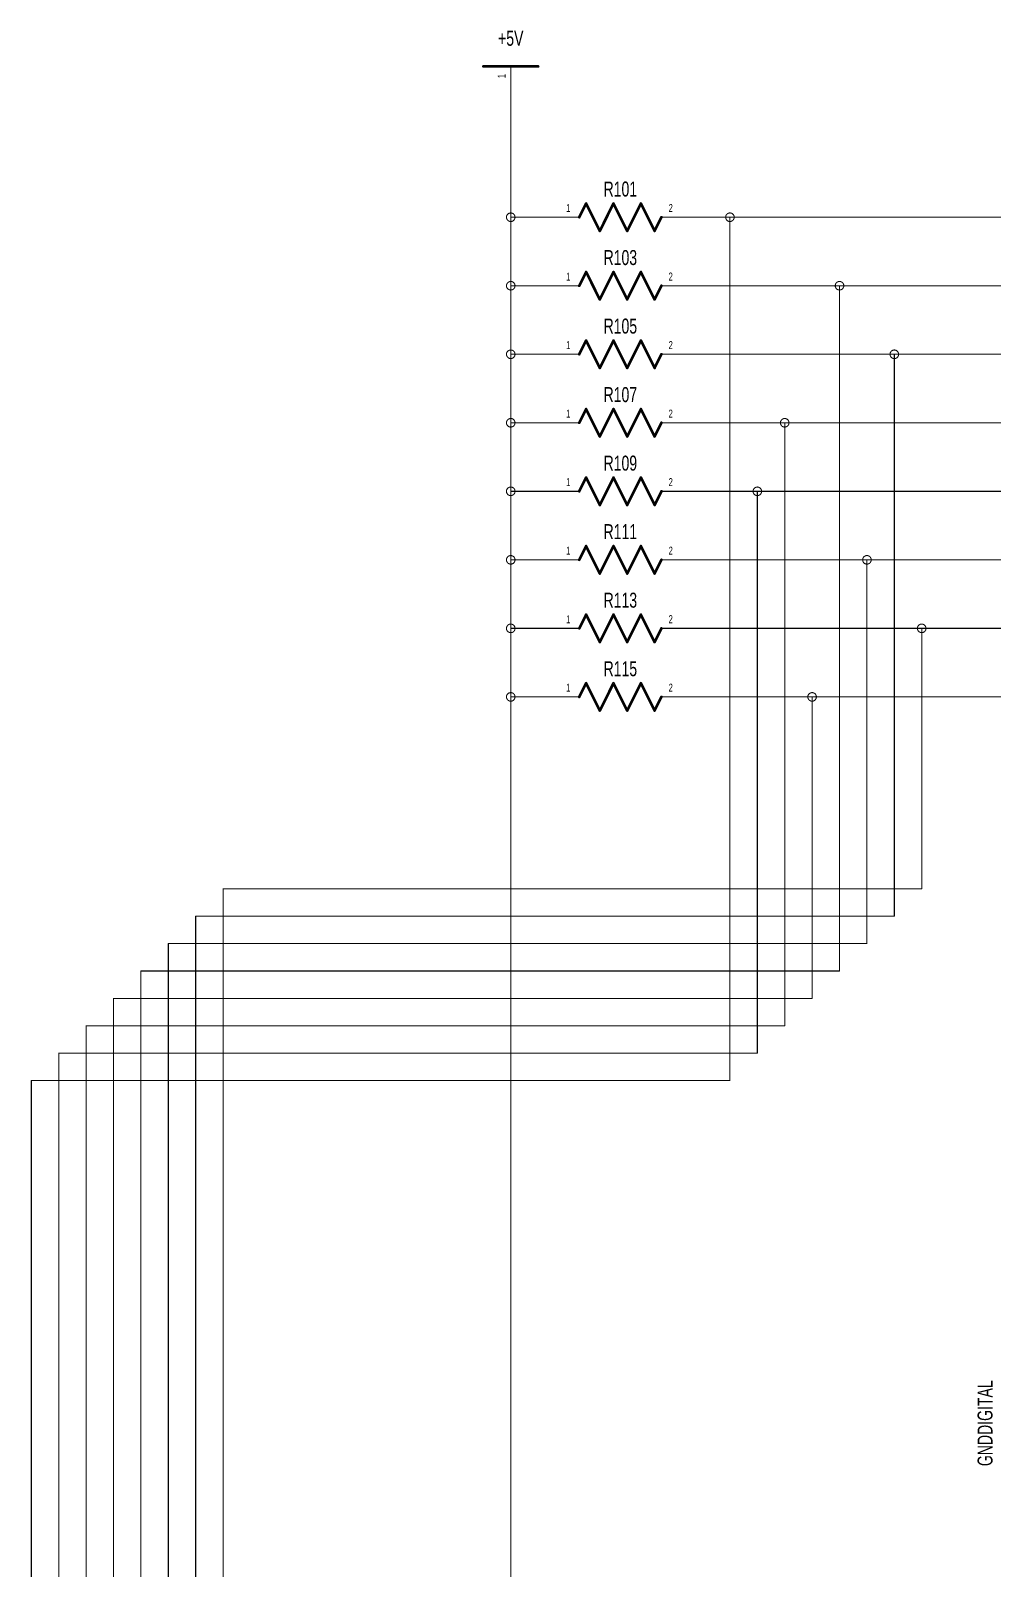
# Model space of a CAD drawing. Extents: x 0 to 23.8, y -0.1 to 21.2.
# Drawn here: x 5.15 to 8.66, y 15.57 to 21.19 of the extents above; entities that cross this region are included whole.
import ezdxf
from ezdxf.enums import TextEntityAlignment as Align

# ---------------------------------------------------------------- set-up
doc = ezdxf.new("R2010")
doc.units = 0
for name, color, linetype in [('Element', 253, 'CONTINUOUS'), ('Net', 50, 'CONTINUOUS'), ('Pin', 50, 'CONTINUOUS')]:
    doc.layers.add(name, color=color, linetype=linetype)

msp = doc.modelspace()

# ---------------------------------------------------------------- linework, layer by layer
at = {"layer": 'Element', "linetype": 'CONTINUOUS', "const_width": 0.0049}
for points in [[(6.7975, 21.0591, 1), (6.8025, 21.0591, 1), (6.7975, 21.0591, 1)], [(6.9975, 21.0591, 1), (7.0025, 21.0591, 1), (6.9975, 21.0591, 1)], [(7.1725, 20.5591, 1), (7.1775, 20.5591, 1), (7.1725, 20.5591, 1)], [(7.1725, 20.5591, 1), (7.1775, 20.5591, 1), (7.1725, 20.5591, 1)], [(7.2725, 20.5591, 1), (7.2775, 20.5591, 1), (7.2725, 20.5591, 1)], [(7.2725, 20.5591, 1), (7.2775, 20.5591, 1), (7.2725, 20.5591, 1)], [(7.3725, 20.5591, 1), (7.3775, 20.5591, 1), (7.3725, 20.5591, 1)], [(7.3725, 20.5591, 1), (7.3775, 20.5591, 1), (7.3725, 20.5591, 1)], [(7.1475, 20.5091, 1), (7.1525, 20.5091, 1), (7.1475, 20.5091, 1)], [(7.4475, 20.5091, 1), (7.4525, 20.5091, 1), (7.4475, 20.5091, 1)], [(7.2225, 20.4591, 1), (7.2275, 20.4591, 1), (7.2225, 20.4591, 1)], [(7.2225, 20.4591, 1), (7.2275, 20.4591, 1), (7.2225, 20.4591, 1)], [(7.3225, 20.4591, 1), (7.3275, 20.4591, 1), (7.3225, 20.4591, 1)], [(7.3225, 20.4591, 1), (7.3275, 20.4591, 1), (7.3225, 20.4591, 1)], [(7.4225, 20.4591, 1), (7.4275, 20.4591, 1), (7.4225, 20.4591, 1)], [(7.4225, 20.4591, 1), (7.4275, 20.4591, 1), (7.4225, 20.4591, 1)], [(7.1725, 20.3091, 1), (7.1775, 20.3091, 1), (7.1725, 20.3091, 1)], [(7.1725, 20.3091, 1), (7.1775, 20.3091, 1), (7.1725, 20.3091, 1)], [(7.2725, 20.3091, 1), (7.2775, 20.3091, 1), (7.2725, 20.3091, 1)], [(7.2725, 20.3091, 1), (7.2775, 20.3091, 1), (7.2725, 20.3091, 1)], [(7.3725, 20.3091, 1), (7.3775, 20.3091, 1), (7.3725, 20.3091, 1)], [(7.3725, 20.3091, 1), (7.3775, 20.3091, 1), (7.3725, 20.3091, 1)], [(7.1475, 20.2591, 1), (7.1525, 20.2591, 1), (7.1475, 20.2591, 1)], [(7.4475, 20.2591, 1), (7.4525, 20.2591, 1), (7.4475, 20.2591, 1)], [(7.2225, 20.2091, 1), (7.2275, 20.2091, 1), (7.2225, 20.2091, 1)], [(7.2225, 20.2091, 1), (7.2275, 20.2091, 1), (7.2225, 20.2091, 1)], [(7.3225, 20.2091, 1), (7.3275, 20.2091, 1), (7.3225, 20.2091, 1)], [(7.3225, 20.2091, 1), (7.3275, 20.2091, 1), (7.3225, 20.2091, 1)], [(7.4225, 20.2091, 1), (7.4275, 20.2091, 1), (7.4225, 20.2091, 1)], [(7.4225, 20.2091, 1), (7.4275, 20.2091, 1), (7.4225, 20.2091, 1)], [(7.1725, 20.0591, 1), (7.1775, 20.0591, 1), (7.1725, 20.0591, 1)], [(7.1725, 20.0591, 1), (7.1775, 20.0591, 1), (7.1725, 20.0591, 1)], [(7.2725, 20.0591, 1), (7.2775, 20.0591, 1), (7.2725, 20.0591, 1)], [(7.2725, 20.0591, 1), (7.2775, 20.0591, 1), (7.2725, 20.0591, 1)], [(7.3725, 20.0591, 1), (7.3775, 20.0591, 1), (7.3725, 20.0591, 1)], [(7.3725, 20.0591, 1), (7.3775, 20.0591, 1), (7.3725, 20.0591, 1)], [(7.1475, 20.0091, 1), (7.1525, 20.0091, 1), (7.1475, 20.0091, 1)], [(7.4475, 20.0091, 1), (7.4525, 20.0091, 1), (7.4475, 20.0091, 1)], [(7.2225, 19.9591, 1), (7.2275, 19.9591, 1), (7.2225, 19.9591, 1)], [(7.2225, 19.9591, 1), (7.2275, 19.9591, 1), (7.2225, 19.9591, 1)], [(7.3225, 19.9591, 1), (7.3275, 19.9591, 1), (7.3225, 19.9591, 1)], [(7.3225, 19.9591, 1), (7.3275, 19.9591, 1), (7.3225, 19.9591, 1)], [(7.4225, 19.9591, 1), (7.4275, 19.9591, 1), (7.4225, 19.9591, 1)], [(7.4225, 19.9591, 1), (7.4275, 19.9591, 1), (7.4225, 19.9591, 1)], [(7.1725, 19.8091, 1), (7.1775, 19.8091, 1), (7.1725, 19.8091, 1)], [(7.1725, 19.8091, 1), (7.1775, 19.8091, 1), (7.1725, 19.8091, 1)], [(7.2725, 19.8091, 1), (7.2775, 19.8091, 1), (7.2725, 19.8091, 1)], [(7.2725, 19.8091, 1), (7.2775, 19.8091, 1), (7.2725, 19.8091, 1)], [(7.3725, 19.8091, 1), (7.3775, 19.8091, 1), (7.3725, 19.8091, 1)], [(7.3725, 19.8091, 1), (7.3775, 19.8091, 1), (7.3725, 19.8091, 1)], [(7.1475, 19.7591, 1), (7.1525, 19.7591, 1), (7.1475, 19.7591, 1)], [(7.2225, 19.7091, 1), (7.2275, 19.7091, 1), (7.2225, 19.7091, 1)], [(7.2225, 19.7091, 1), (7.2275, 19.7091, 1), (7.2225, 19.7091, 1)], [(7.3225, 19.7091, 1), (7.3275, 19.7091, 1), (7.3225, 19.7091, 1)], [(7.3225, 19.7091, 1), (7.3275, 19.7091, 1), (7.3225, 19.7091, 1)], [(7.4225, 19.7091, 1), (7.4275, 19.7091, 1), (7.4225, 19.7091, 1)], [(7.4225, 19.7091, 1), (7.4275, 19.7091, 1), (7.4225, 19.7091, 1)], [(7.4475, 19.7591, 1), (7.4525, 19.7591, 1), (7.4475, 19.7591, 1)], [(7.1725, 19.5591, 1), (7.1775, 19.5591, 1), (7.1725, 19.5591, 1)], [(7.1725, 19.5591, 1), (7.1775, 19.5591, 1), (7.1725, 19.5591, 1)], [(7.2725, 19.5591, 1), (7.2775, 19.5591, 1), (7.2725, 19.5591, 1)], [(7.2725, 19.5591, 1), (7.2775, 19.5591, 1), (7.2725, 19.5591, 1)], [(7.3725, 19.5591, 1), (7.3775, 19.5591, 1), (7.3725, 19.5591, 1)], [(7.3725, 19.5591, 1), (7.3775, 19.5591, 1), (7.3725, 19.5591, 1)], [(7.1475, 19.5091, 1), (7.1525, 19.5091, 1), (7.1475, 19.5091, 1)], [(7.4475, 19.5091, 1), (7.4525, 19.5091, 1), (7.4475, 19.5091, 1)], [(7.2225, 19.4591, 1), (7.2275, 19.4591, 1), (7.2225, 19.4591, 1)], [(7.2225, 19.4591, 1), (7.2275, 19.4591, 1), (7.2225, 19.4591, 1)], [(7.3225, 19.4591, 1), (7.3275, 19.4591, 1), (7.3225, 19.4591, 1)], [(7.3225, 19.4591, 1), (7.3275, 19.4591, 1), (7.3225, 19.4591, 1)], [(7.4225, 19.4591, 1), (7.4275, 19.4591, 1), (7.4225, 19.4591, 1)], [(7.4225, 19.4591, 1), (7.4275, 19.4591, 1), (7.4225, 19.4591, 1)], [(7.1475, 19.2591, 1), (7.1525, 19.2591, 1), (7.1475, 19.2591, 1)], [(7.1725, 19.3091, 1), (7.1775, 19.3091, 1), (7.1725, 19.3091, 1)], [(7.1725, 19.3091, 1), (7.1775, 19.3091, 1), (7.1725, 19.3091, 1)], [(7.2725, 19.3091, 1), (7.2775, 19.3091, 1), (7.2725, 19.3091, 1)], [(7.2725, 19.3091, 1), (7.2775, 19.3091, 1), (7.2725, 19.3091, 1)], [(7.3725, 19.3091, 1), (7.3775, 19.3091, 1), (7.3725, 19.3091, 1)], [(7.3725, 19.3091, 1), (7.3775, 19.3091, 1), (7.3725, 19.3091, 1)], [(7.4475, 19.2591, 1), (7.4525, 19.2591, 1), (7.4475, 19.2591, 1)], [(7.2225, 19.2091, 1), (7.2275, 19.2091, 1), (7.2225, 19.2091, 1)], [(7.2225, 19.2091, 1), (7.2275, 19.2091, 1), (7.2225, 19.2091, 1)], [(7.3225, 19.2091, 1), (7.3275, 19.2091, 1), (7.3225, 19.2091, 1)], [(7.3225, 19.2091, 1), (7.3275, 19.2091, 1), (7.3225, 19.2091, 1)], [(7.4225, 19.2091, 1), (7.4275, 19.2091, 1), (7.4225, 19.2091, 1)], [(7.4225, 19.2091, 1), (7.4275, 19.2091, 1), (7.4225, 19.2091, 1)], [(7.1725, 19.0591, 1), (7.1775, 19.0591, 1), (7.1725, 19.0591, 1)], [(7.1725, 19.0591, 1), (7.1775, 19.0591, 1), (7.1725, 19.0591, 1)], [(7.2725, 19.0591, 1), (7.2775, 19.0591, 1), (7.2725, 19.0591, 1)], [(7.2725, 19.0591, 1), (7.2775, 19.0591, 1), (7.2725, 19.0591, 1)], [(7.3725, 19.0591, 1), (7.3775, 19.0591, 1), (7.3725, 19.0591, 1)], [(7.3725, 19.0591, 1), (7.3775, 19.0591, 1), (7.3725, 19.0591, 1)], [(7.1475, 19.0091, 1), (7.1525, 19.0091, 1), (7.1475, 19.0091, 1)], [(7.4475, 19.0091, 1), (7.4525, 19.0091, 1), (7.4475, 19.0091, 1)], [(7.2225, 18.9591, 1), (7.2275, 18.9591, 1), (7.2225, 18.9591, 1)], [(7.2225, 18.9591, 1), (7.2275, 18.9591, 1), (7.2225, 18.9591, 1)], [(7.3225, 18.9591, 1), (7.3275, 18.9591, 1), (7.3225, 18.9591, 1)], [(7.3225, 18.9591, 1), (7.3275, 18.9591, 1), (7.3225, 18.9591, 1)], [(7.4225, 18.9591, 1), (7.4275, 18.9591, 1), (7.4225, 18.9591, 1)], [(7.4225, 18.9591, 1), (7.4275, 18.9591, 1), (7.4225, 18.9591, 1)], [(7.1475, 18.7591, 1), (7.1525, 18.7591, 1), (7.1475, 18.7591, 1)], [(7.1725, 18.8091, 1), (7.1775, 18.8091, 1), (7.1725, 18.8091, 1)], [(7.1725, 18.8091, 1), (7.1775, 18.8091, 1), (7.1725, 18.8091, 1)], [(7.2725, 18.8091, 1), (7.2775, 18.8091, 1), (7.2725, 18.8091, 1)], [(7.2725, 18.8091, 1), (7.2775, 18.8091, 1), (7.2725, 18.8091, 1)], [(7.3725, 18.8091, 1), (7.3775, 18.8091, 1), (7.3725, 18.8091, 1)], [(7.3725, 18.8091, 1), (7.3775, 18.8091, 1), (7.3725, 18.8091, 1)], [(7.4475, 18.7591, 1), (7.4525, 18.7591, 1), (7.4475, 18.7591, 1)], [(7.2225, 18.7091, 1), (7.2275, 18.7091, 1), (7.2225, 18.7091, 1)], [(7.2225, 18.7091, 1), (7.2275, 18.7091, 1), (7.2225, 18.7091, 1)], [(7.3225, 18.7091, 1), (7.3275, 18.7091, 1), (7.3225, 18.7091, 1)], [(7.3225, 18.7091, 1), (7.3275, 18.7091, 1), (7.3225, 18.7091, 1)], [(7.4225, 18.7091, 1), (7.4275, 18.7091, 1), (7.4225, 18.7091, 1)], [(7.4225, 18.7091, 1), (7.4275, 18.7091, 1), (7.4225, 18.7091, 1)]]:
    msp.add_lwpolyline(points, format="xyb", dxfattribs=at)
at = {"layer": 'Element', "linetype": 'CONTINUOUS', "const_width": 0.0098}
for points in [[(6.8, 21.0591), (7, 21.0591)], [(7.15, 20.5091), (7.175, 20.5591)], [(7.175, 20.5591), (7.225, 20.4591)], [(7.225, 20.4591), (7.275, 20.5591)], [(7.275, 20.5591), (7.325, 20.4591)], [(7.325, 20.4591), (7.375, 20.5591)], [(7.375, 20.5591), (7.425, 20.4591)], [(7.425, 20.4591), (7.45, 20.5091)], [(7.15, 20.2591), (7.175, 20.3091)], [(7.175, 20.3091), (7.225, 20.2091)], [(7.225, 20.2091), (7.275, 20.3091)], [(7.275, 20.3091), (7.325, 20.2091)], [(7.325, 20.2091), (7.375, 20.3091)], [(7.375, 20.3091), (7.425, 20.2091)], [(7.425, 20.2091), (7.45, 20.2591)], [(7.15, 20.0091), (7.175, 20.0591)], [(7.175, 20.0591), (7.225, 19.9591)], [(7.225, 19.9591), (7.275, 20.0591)], [(7.275, 20.0591), (7.325, 19.9591)], [(7.325, 19.9591), (7.375, 20.0591)], [(7.375, 20.0591), (7.425, 19.9591)], [(7.425, 19.9591), (7.45, 20.0091)], [(7.15, 19.7591), (7.175, 19.8091)], [(7.175, 19.8091), (7.225, 19.7091)], [(7.225, 19.7091), (7.275, 19.8091)], [(7.275, 19.8091), (7.325, 19.7091)], [(7.325, 19.7091), (7.375, 19.8091)], [(7.375, 19.8091), (7.425, 19.7091)], [(7.425, 19.7091), (7.45, 19.7591)], [(7.15, 19.5091), (7.175, 19.5591)], [(7.175, 19.5591), (7.225, 19.4591)], [(7.225, 19.4591), (7.275, 19.5591)], [(7.275, 19.5591), (7.325, 19.4591)], [(7.325, 19.4591), (7.375, 19.5591)], [(7.375, 19.5591), (7.425, 19.4591)], [(7.425, 19.4591), (7.45, 19.5091)], [(7.15, 19.2591), (7.175, 19.3091)], [(7.175, 19.3091), (7.225, 19.2091)], [(7.225, 19.2091), (7.275, 19.3091)], [(7.275, 19.3091), (7.325, 19.2091)], [(7.325, 19.2091), (7.375, 19.3091)], [(7.375, 19.3091), (7.425, 19.2091)], [(7.425, 19.2091), (7.45, 19.2591)], [(7.15, 19.0091), (7.175, 19.0591)], [(7.175, 19.0591), (7.225, 18.9591)], [(7.225, 18.9591), (7.275, 19.0591)], [(7.275, 19.0591), (7.325, 18.9591)], [(7.325, 18.9591), (7.375, 19.0591)], [(7.375, 19.0591), (7.425, 18.9591)], [(7.425, 18.9591), (7.45, 19.0091)], [(7.15, 18.7591), (7.175, 18.8091)], [(7.175, 18.8091), (7.225, 18.7091)], [(7.225, 18.7091), (7.275, 18.8091)], [(7.275, 18.8091), (7.325, 18.7091)], [(7.325, 18.7091), (7.375, 18.8091)], [(7.375, 18.8091), (7.425, 18.7091)], [(7.425, 18.7091), (7.45, 18.7591)]]:
    msp.add_lwpolyline(points, dxfattribs=at)
at = {"layer": 'Net', "linetype": 'CONTINUOUS', "const_width": 0.002}
for points in [[(6.899, 20.9091, 1), (6.901, 20.9091, 1), (6.899, 20.9091, 1)], [(6.8833, 20.5091, 1), (6.8852, 20.5091, 1), (6.8833, 20.5091, 1)], [(6.899, 20.5091, 1), (6.901, 20.5091, 1), (6.899, 20.5091, 1)], [(6.999, 20.5091, 1), (7.001, 20.5091, 1), (6.999, 20.5091, 1)], [(7.599, 20.5091, 1), (7.601, 20.5091, 1), (7.599, 20.5091, 1)], [(7.6833, 20.5091, 1), (7.6852, 20.5091, 1), (7.6833, 20.5091, 1)], [(7.699, 20.5091, 1), (7.701, 20.5091, 1), (7.699, 20.5091, 1)], [(6.8833, 20.2591, 1), (6.8852, 20.2591, 1), (6.8833, 20.2591, 1)], [(6.899, 20.2591, 1), (6.901, 20.2591, 1), (6.899, 20.2591, 1)], [(6.999, 20.2591, 1), (7.001, 20.2591, 1), (6.999, 20.2591, 1)], [(7.599, 20.2591, 1), (7.601, 20.2591, 1), (7.599, 20.2591, 1)], [(8.0833, 20.2591, 1), (8.0852, 20.2591, 1), (8.0833, 20.2591, 1)], [(8.099, 20.2591, 1), (8.101, 20.2591, 1), (8.099, 20.2591, 1)], [(6.8833, 20.0091, 1), (6.8852, 20.0091, 1), (6.8833, 20.0091, 1)], [(6.899, 20.0091, 1), (6.901, 20.0091, 1), (6.899, 20.0091, 1)], [(6.999, 20.0091, 1), (7.001, 20.0091, 1), (6.999, 20.0091, 1)], [(7.599, 20.0091, 1), (7.601, 20.0091, 1), (7.599, 20.0091, 1)], [(8.2833, 20.0091, 1), (8.2852, 20.0091, 1), (8.2833, 20.0091, 1)], [(8.299, 20.0091, 1), (8.301, 20.0091, 1), (8.299, 20.0091, 1)], [(6.8833, 19.7591, 1), (6.8852, 19.7591, 1), (6.8833, 19.7591, 1)], [(6.899, 19.7591, 1), (6.901, 19.7591, 1), (6.899, 19.7591, 1)], [(6.999, 19.7591, 1), (7.001, 19.7591, 1), (6.999, 19.7591, 1)], [(7.599, 19.7591, 1), (7.601, 19.7591, 1), (7.599, 19.7591, 1)], [(7.8833, 19.7591, 1), (7.8852, 19.7591, 1), (7.8833, 19.7591, 1)], [(7.899, 19.7591, 1), (7.901, 19.7591, 1), (7.899, 19.7591, 1)], [(6.8833, 19.5091, 1), (6.8852, 19.5091, 1), (6.8833, 19.5091, 1)], [(6.899, 19.5091, 1), (6.901, 19.5091, 1), (6.899, 19.5091, 1)], [(6.999, 19.5091, 1), (7.001, 19.5091, 1), (6.999, 19.5091, 1)], [(7.599, 19.5091, 1), (7.601, 19.5091, 1), (7.599, 19.5091, 1)], [(7.7833, 19.5091, 1), (7.7852, 19.5091, 1), (7.7833, 19.5091, 1)], [(7.799, 19.5091, 1), (7.801, 19.5091, 1), (7.799, 19.5091, 1)], [(6.8833, 19.2591, 1), (6.8852, 19.2591, 1), (6.8833, 19.2591, 1)], [(6.899, 19.2591, 1), (6.901, 19.2591, 1), (6.899, 19.2591, 1)], [(6.999, 19.2591, 1), (7.001, 19.2591, 1), (6.999, 19.2591, 1)], [(7.599, 19.2591, 1), (7.601, 19.2591, 1), (7.599, 19.2591, 1)], [(8.1833, 19.2591, 1), (8.1852, 19.2591, 1), (8.1833, 19.2591, 1)], [(8.199, 19.2591, 1), (8.201, 19.2591, 1), (8.199, 19.2591, 1)], [(6.8833, 19.0091, 1), (6.8852, 19.0091, 1), (6.8833, 19.0091, 1)], [(6.899, 19.0091, 1), (6.901, 19.0091, 1), (6.899, 19.0091, 1)], [(6.899, 19.0091, 1), (6.901, 19.0091, 1), (6.899, 19.0091, 1)], [(6.899, 19.0091, 1), (6.901, 19.0091, 1), (6.899, 19.0091, 1)], [(6.899, 19.0091, 1), (6.901, 19.0091, 1), (6.899, 19.0091, 1)], [(6.999, 19.0091, 1), (7.001, 19.0091, 1), (6.999, 19.0091, 1)], [(7.599, 19.0091, 1), (7.601, 19.0091, 1), (7.599, 19.0091, 1)], [(8.3833, 19.0091, 1), (8.3852, 19.0091, 1), (8.3833, 19.0091, 1)], [(8.399, 19.0091, 1), (8.401, 19.0091, 1), (8.399, 19.0091, 1)], [(6.8833, 18.7591, 1), (6.8852, 18.7591, 1), (6.8833, 18.7591, 1)], [(6.899, 18.7591, 1), (6.901, 18.7591, 1), (6.899, 18.7591, 1)], [(6.899, 18.7591, 1), (6.901, 18.7591, 1), (6.899, 18.7591, 1)], [(6.899, 18.7591, 1), (6.901, 18.7591, 1), (6.899, 18.7591, 1)], [(6.999, 18.7591, 1), (7.001, 18.7591, 1), (6.999, 18.7591, 1)], [(7.599, 18.7591, 1), (7.601, 18.7591, 1), (7.599, 18.7591, 1)], [(7.9833, 18.7591, 1), (7.9852, 18.7591, 1), (7.9833, 18.7591, 1)], [(7.999, 18.7591, 1), (8.001, 18.7591, 1), (7.999, 18.7591, 1)], [(5.849, 18.0591, 1), (5.851, 18.0591, 1), (5.849, 18.0591, 1)], [(5.849, 18.0591, 1), (5.851, 18.0591, 1), (5.849, 18.0591, 1)], [(8.399, 18.0591, 1), (8.401, 18.0591, 1), (8.399, 18.0591, 1)], [(8.399, 18.0591, 1), (8.401, 18.0591, 1), (8.399, 18.0591, 1)], [(5.749, 17.9591, 1), (5.751, 17.9591, 1), (5.749, 17.9591, 1)], [(5.749, 17.9591, 1), (5.751, 17.9591, 1), (5.749, 17.9591, 1)], [(8.299, 17.9591, 1), (8.301, 17.9591, 1), (8.299, 17.9591, 1)], [(8.299, 17.9591, 1), (8.301, 17.9591, 1), (8.299, 17.9591, 1)], [(5.649, 17.8591, 1), (5.651, 17.8591, 1), (5.649, 17.8591, 1)], [(5.649, 17.8591, 1), (5.651, 17.8591, 1), (5.649, 17.8591, 1)], [(8.199, 17.8591, 1), (8.201, 17.8591, 1), (8.199, 17.8591, 1)], [(8.199, 17.8591, 1), (8.201, 17.8591, 1), (8.199, 17.8591, 1)], [(5.549, 17.7591, 1), (5.551, 17.7591, 1), (5.549, 17.7591, 1)], [(5.549, 17.7591, 1), (5.551, 17.7591, 1), (5.549, 17.7591, 1)], [(8.099, 17.7591, 1), (8.101, 17.7591, 1), (8.099, 17.7591, 1)], [(8.099, 17.7591, 1), (8.101, 17.7591, 1), (8.099, 17.7591, 1)], [(5.449, 17.6591, 1), (5.451, 17.6591, 1), (5.449, 17.6591, 1)], [(5.449, 17.6591, 1), (5.451, 17.6591, 1), (5.449, 17.6591, 1)], [(7.999, 17.6591, 1), (8.001, 17.6591, 1), (7.999, 17.6591, 1)], [(7.999, 17.6591, 1), (8.001, 17.6591, 1), (7.999, 17.6591, 1)], [(5.349, 17.5591, 1), (5.351, 17.5591, 1), (5.349, 17.5591, 1)], [(5.349, 17.5591, 1), (5.351, 17.5591, 1), (5.349, 17.5591, 1)], [(7.899, 17.5591, 1), (7.901, 17.5591, 1), (7.899, 17.5591, 1)], [(7.899, 17.5591, 1), (7.901, 17.5591, 1), (7.899, 17.5591, 1)], [(5.249, 17.4591, 1), (5.251, 17.4591, 1), (5.249, 17.4591, 1)], [(5.249, 17.4591, 1), (5.251, 17.4591, 1), (5.249, 17.4591, 1)], [(7.799, 17.4591, 1), (7.801, 17.4591, 1), (7.799, 17.4591, 1)], [(7.799, 17.4591, 1), (7.801, 17.4591, 1), (7.799, 17.4591, 1)], [(5.149, 17.3591, 1), (5.151, 17.3591, 1), (5.149, 17.3591, 1)], [(5.149, 17.3591, 1), (5.151, 17.3591, 1), (5.149, 17.3591, 1)], [(7.699, 17.3591, 1), (7.701, 17.3591, 1), (7.699, 17.3591, 1)], [(7.699, 17.3591, 1), (7.701, 17.3591, 1), (7.699, 17.3591, 1)]]:
    msp.add_lwpolyline(points, format="xyb", dxfattribs=at)
at = {"layer": 'Net', "linetype": 'CONTINUOUS', "const_width": 0.0039}
for points in [[(6.9, 20.9091), (6.9, 19.0091)], [(6.8843, 20.5091), (6.885, 20.5042), (6.8873, 20.4998), (6.8907, 20.4963), (6.8951, 20.4941), (6.9, 20.4933), (6.9049, 20.4941), (6.9093, 20.4963), (6.9127, 20.4998), (6.915, 20.5042), (6.9157, 20.5091), (6.915, 20.5139), (6.9127, 20.5183), (6.9093, 20.5218), (6.9049, 20.524), (6.9, 20.5248), (6.8951, 20.524), (6.8907, 20.5218), (6.8873, 20.5183), (6.885, 20.5139), (6.8843, 20.5091)], [(7, 20.5091), (6.9, 20.5091)], [(8.75, 20.5091), (7.6, 20.5091)], [(7.6843, 20.5091), (7.685, 20.5042), (7.6873, 20.4998), (7.6907, 20.4963), (7.6951, 20.4941), (7.7, 20.4933), (7.7049, 20.4941), (7.7093, 20.4963), (7.7127, 20.4998), (7.715, 20.5042), (7.7157, 20.5091), (7.715, 20.5139), (7.7127, 20.5183), (7.7093, 20.5218), (7.7049, 20.524), (7.7, 20.5248), (7.6951, 20.524), (7.6907, 20.5218), (7.6873, 20.5183), (7.685, 20.5139), (7.6843, 20.5091)], [(7.7, 17.3591), (7.7, 20.5091)], [(6.8843, 20.2591), (6.885, 20.2542), (6.8873, 20.2498), (6.8907, 20.2463), (6.8951, 20.2441), (6.9, 20.2433), (6.9049, 20.2441), (6.9093, 20.2463), (6.9127, 20.2498), (6.915, 20.2542), (6.9157, 20.2591), (6.915, 20.2639), (6.9127, 20.2683), (6.9093, 20.2718), (6.9049, 20.274), (6.9, 20.2748), (6.8951, 20.274), (6.8907, 20.2718), (6.8873, 20.2683), (6.885, 20.2639), (6.8843, 20.2591)], [(8.0843, 20.2591), (8.085, 20.2542), (8.0873, 20.2498), (8.0907, 20.2463), (8.0951, 20.2441), (8.1, 20.2433), (8.1049, 20.2441), (8.1093, 20.2463), (8.1127, 20.2498), (8.115, 20.2542), (8.1157, 20.2591), (8.115, 20.2639), (8.1127, 20.2683), (8.1093, 20.2718), (8.1049, 20.274), (8.1, 20.2748), (8.0951, 20.274), (8.0907, 20.2718), (8.0873, 20.2683), (8.085, 20.2639), (8.0843, 20.2591)], [(7, 20.2591), (6.9, 20.2591)], [(8.75, 20.2591), (7.6, 20.2591)], [(8.1, 17.7591), (8.1, 20.2591)], [(6.8843, 20.0091), (6.885, 20.0042), (6.8873, 19.9998), (6.8907, 19.9963), (6.8951, 19.9941), (6.9, 19.9933), (6.9049, 19.9941), (6.9093, 19.9963), (6.9127, 19.9998), (6.915, 20.0042), (6.9157, 20.0091), (6.915, 20.0139), (6.9127, 20.0183), (6.9093, 20.0218), (6.9049, 20.024), (6.9, 20.0248), (6.8951, 20.024), (6.8907, 20.0218), (6.8873, 20.0183), (6.885, 20.0139), (6.8843, 20.0091)], [(7, 20.0091), (6.9, 20.0091)], [(8.75, 20.0091), (7.6, 20.0091)], [(8.2843, 20.0091), (8.285, 20.0042), (8.2873, 19.9998), (8.2907, 19.9963), (8.2951, 19.9941), (8.3, 19.9933), (8.3049, 19.9941), (8.3093, 19.9963), (8.3127, 19.9998), (8.315, 20.0042), (8.3157, 20.0091), (8.315, 20.0139), (8.3127, 20.0183), (8.3093, 20.0218), (8.3049, 20.024), (8.3, 20.0248), (8.2951, 20.024), (8.2907, 20.0218), (8.2873, 20.0183), (8.285, 20.0139), (8.2843, 20.0091)], [(8.3, 17.9591), (8.3, 20.0091)], [(6.8843, 19.7591), (6.885, 19.7542), (6.8873, 19.7498), (6.8907, 19.7463), (6.8951, 19.7441), (6.9, 19.7433), (6.9049, 19.7441), (6.9093, 19.7463), (6.9127, 19.7498), (6.915, 19.7542), (6.9157, 19.7591), (6.915, 19.7639), (6.9127, 19.7683), (6.9093, 19.7718), (6.9049, 19.774), (6.9, 19.7748), (6.8951, 19.774), (6.8907, 19.7718), (6.8873, 19.7683), (6.885, 19.7639), (6.8843, 19.7591)], [(7.8843, 19.7591), (7.885, 19.7542), (7.8873, 19.7498), (7.8907, 19.7463), (7.8951, 19.7441), (7.9, 19.7433), (7.9049, 19.7441), (7.9093, 19.7463), (7.9127, 19.7498), (7.915, 19.7542), (7.9157, 19.7591), (7.915, 19.7639), (7.9127, 19.7683), (7.9093, 19.7718), (7.9049, 19.774), (7.9, 19.7748), (7.8951, 19.774), (7.8907, 19.7718), (7.8873, 19.7683), (7.885, 19.7639), (7.8843, 19.7591)], [(7, 19.7591), (6.9, 19.7591)], [(8.75, 19.7591), (7.6, 19.7591)], [(7.9, 17.5591), (7.9, 19.7591)], [(6.8843, 19.5091), (6.885, 19.5042), (6.8873, 19.4998), (6.8907, 19.4963), (6.8951, 19.4941), (6.9, 19.4933), (6.9049, 19.4941), (6.9093, 19.4963), (6.9127, 19.4998), (6.915, 19.5042), (6.9157, 19.5091), (6.915, 19.5139), (6.9127, 19.5183), (6.9093, 19.5218), (6.9049, 19.524), (6.9, 19.5248), (6.8951, 19.524), (6.8907, 19.5218), (6.8873, 19.5183), (6.885, 19.5139), (6.8843, 19.5091)], [(7, 19.5091), (6.9, 19.5091)], [(8.75, 19.5091), (7.6, 19.5091)], [(7.7843, 19.5091), (7.785, 19.5042), (7.7873, 19.4998), (7.7907, 19.4963), (7.7951, 19.4941), (7.8, 19.4933), (7.8049, 19.4941), (7.8093, 19.4963), (7.8127, 19.4998), (7.815, 19.5042), (7.8157, 19.5091), (7.815, 19.5139), (7.8127, 19.5183), (7.8093, 19.5218), (7.8049, 19.524), (7.8, 19.5248), (7.7951, 19.524), (7.7907, 19.5218), (7.7873, 19.5183), (7.785, 19.5139), (7.7843, 19.5091)], [(7.8, 17.4591), (7.8, 19.5091)], [(6.8843, 19.2591), (6.885, 19.2542), (6.8873, 19.2498), (6.8907, 19.2463), (6.8951, 19.2441), (6.9, 19.2433), (6.9049, 19.2441), (6.9093, 19.2463), (6.9127, 19.2498), (6.915, 19.2542), (6.9157, 19.2591), (6.915, 19.2639), (6.9127, 19.2683), (6.9093, 19.2718), (6.9049, 19.274), (6.9, 19.2748), (6.8951, 19.274), (6.8907, 19.2718), (6.8873, 19.2683), (6.885, 19.2639), (6.8843, 19.2591)], [(8.1843, 19.2591), (8.185, 19.2542), (8.1873, 19.2498), (8.1907, 19.2463), (8.1951, 19.2441), (8.2, 19.2433), (8.2049, 19.2441), (8.2093, 19.2463), (8.2127, 19.2498), (8.215, 19.2542), (8.2157, 19.2591), (8.215, 19.2639), (8.2127, 19.2683), (8.2093, 19.2718), (8.2049, 19.274), (8.2, 19.2748), (8.1951, 19.274), (8.1907, 19.2718), (8.1873, 19.2683), (8.185, 19.2639), (8.1843, 19.2591)], [(7, 19.2591), (6.9, 19.2591)], [(8.75, 19.2591), (7.6, 19.2591)], [(8.2, 17.8591), (8.2, 19.2591)], [(6.8843, 19.0091), (6.885, 19.0042), (6.8873, 18.9998), (6.8907, 18.9963), (6.8951, 18.9941), (6.9, 18.9933), (6.9049, 18.9941), (6.9093, 18.9963), (6.9127, 18.9998), (6.915, 19.0042), (6.9157, 19.0091), (6.915, 19.0139), (6.9127, 19.0183), (6.9093, 19.0218), (6.9049, 19.024), (6.9, 19.0248), (6.8951, 19.024), (6.8907, 19.0218), (6.8873, 19.0183), (6.885, 19.0139), (6.8843, 19.0091)], [(6.9, 19.0091), (7, 19.0091)], [(6.9, 18.7591), (6.9, 19.0091)], [(6.9, 19.0091), (6.9, 19.0091)], [(8.75, 19.0091), (7.6, 19.0091)], [(8.3843, 19.0091), (8.385, 19.0042), (8.3873, 18.9998), (8.3907, 18.9963), (8.3951, 18.9941), (8.4, 18.9933), (8.4049, 18.9941), (8.4093, 18.9963), (8.4127, 18.9998), (8.415, 19.0042), (8.4157, 19.0091), (8.415, 19.0139), (8.4127, 19.0183), (8.4093, 19.0218), (8.4049, 19.024), (8.4, 19.0248), (8.3951, 19.024), (8.3907, 19.0218), (8.3873, 19.0183), (8.385, 19.0139), (8.3843, 19.0091)], [(8.4, 18.0591), (8.4, 19.0091)], [(6.8843, 18.7591), (6.885, 18.7542), (6.8873, 18.7498), (6.8907, 18.7463), (6.8951, 18.7441), (6.9, 18.7433), (6.9049, 18.7441), (6.9093, 18.7463), (6.9127, 18.7498), (6.915, 18.7542), (6.9157, 18.7591), (6.915, 18.7639), (6.9127, 18.7683), (6.9093, 18.7718), (6.9049, 18.774), (6.9, 18.7748), (6.8951, 18.774), (6.8907, 18.7718), (6.8873, 18.7683), (6.885, 18.7639), (6.8843, 18.7591)], [(7, 18.7591), (6.9, 18.7591)], [(6.9, 13.2591), (6.9, 18.7591)], [(8.75, 18.7591), (7.6, 18.7591)], [(7.9843, 18.7591), (7.985, 18.7542), (7.9873, 18.7498), (7.9907, 18.7463), (7.9951, 18.7441), (8, 18.7433), (8.0049, 18.7441), (8.0093, 18.7463), (8.0127, 18.7498), (8.015, 18.7542), (8.0157, 18.7591), (8.015, 18.7639), (8.0127, 18.7683), (8.0093, 18.7718), (8.0049, 18.774), (8, 18.7748), (7.9951, 18.774), (7.9907, 18.7718), (7.9873, 18.7683), (7.985, 18.7639), (7.9843, 18.7591)], [(8, 17.6591), (8, 18.7591)], [(5.85, 9.6591), (5.85, 18.0591)], [(5.85, 18.0591), (8.4, 18.0591)], [(5.75, 11.0591), (5.75, 17.9591)], [(5.75, 17.9591), (8.3, 17.9591)], [(5.65, 9.5591), (5.65, 17.8591)], [(5.65, 17.8591), (8.2, 17.8591)], [(5.55, 11.1591), (5.55, 17.7591)], [(5.55, 17.7591), (8.1, 17.7591)], [(5.45, 9.4591), (5.45, 17.6591)], [(5.45, 17.6591), (8, 17.6591)], [(5.35, 11.2591), (5.35, 17.5591)], [(5.35, 17.5591), (7.9, 17.5591)], [(5.25, 9.3591), (5.25, 17.4591)], [(5.25, 17.4591), (7.8, 17.4591)], [(5.15, 11.3591), (5.15, 17.3591)], [(5.15, 17.3591), (7.7, 17.3591)]]:
    msp.add_lwpolyline(points, dxfattribs=at)
at = {"layer": 'Pin', "linetype": 'CONTINUOUS', "const_width": 0.002}
for points in [[(6.899, 21.0591, 1), (6.901, 21.0591, 1), (6.899, 21.0591, 1)], [(6.899, 20.9091, 1), (6.901, 20.9091, 1), (6.899, 20.9091, 1)], [(6.999, 20.5091, 1), (7.001, 20.5091, 1), (6.999, 20.5091, 1)], [(7.149, 20.5091, 1), (7.151, 20.5091, 1), (7.149, 20.5091, 1)], [(7.449, 20.5091, 1), (7.451, 20.5091, 1), (7.449, 20.5091, 1)], [(7.599, 20.5091, 1), (7.601, 20.5091, 1), (7.599, 20.5091, 1)], [(6.999, 20.2591, 1), (7.001, 20.2591, 1), (6.999, 20.2591, 1)], [(7.149, 20.2591, 1), (7.151, 20.2591, 1), (7.149, 20.2591, 1)], [(7.449, 20.2591, 1), (7.451, 20.2591, 1), (7.449, 20.2591, 1)], [(7.599, 20.2591, 1), (7.601, 20.2591, 1), (7.599, 20.2591, 1)], [(6.999, 20.0091, 1), (7.001, 20.0091, 1), (6.999, 20.0091, 1)], [(7.149, 20.0091, 1), (7.151, 20.0091, 1), (7.149, 20.0091, 1)], [(7.449, 20.0091, 1), (7.451, 20.0091, 1), (7.449, 20.0091, 1)], [(7.599, 20.0091, 1), (7.601, 20.0091, 1), (7.599, 20.0091, 1)], [(6.999, 19.7591, 1), (7.001, 19.7591, 1), (6.999, 19.7591, 1)], [(7.149, 19.7591, 1), (7.151, 19.7591, 1), (7.149, 19.7591, 1)], [(7.449, 19.7591, 1), (7.451, 19.7591, 1), (7.449, 19.7591, 1)], [(7.599, 19.7591, 1), (7.601, 19.7591, 1), (7.599, 19.7591, 1)], [(6.999, 19.5091, 1), (7.001, 19.5091, 1), (6.999, 19.5091, 1)], [(7.149, 19.5091, 1), (7.151, 19.5091, 1), (7.149, 19.5091, 1)], [(7.449, 19.5091, 1), (7.451, 19.5091, 1), (7.449, 19.5091, 1)], [(7.599, 19.5091, 1), (7.601, 19.5091, 1), (7.599, 19.5091, 1)], [(6.999, 19.2591, 1), (7.001, 19.2591, 1), (6.999, 19.2591, 1)], [(7.149, 19.2591, 1), (7.151, 19.2591, 1), (7.149, 19.2591, 1)], [(7.449, 19.2591, 1), (7.451, 19.2591, 1), (7.449, 19.2591, 1)], [(7.599, 19.2591, 1), (7.601, 19.2591, 1), (7.599, 19.2591, 1)], [(6.999, 19.0091, 1), (7.001, 19.0091, 1), (6.999, 19.0091, 1)], [(7.149, 19.0091, 1), (7.151, 19.0091, 1), (7.149, 19.0091, 1)], [(7.449, 19.0091, 1), (7.451, 19.0091, 1), (7.449, 19.0091, 1)], [(7.599, 19.0091, 1), (7.601, 19.0091, 1), (7.599, 19.0091, 1)], [(6.999, 18.7591, 1), (7.001, 18.7591, 1), (6.999, 18.7591, 1)], [(7.149, 18.7591, 1), (7.151, 18.7591, 1), (7.149, 18.7591, 1)], [(7.449, 18.7591, 1), (7.451, 18.7591, 1), (7.449, 18.7591, 1)], [(7.599, 18.7591, 1), (7.601, 18.7591, 1), (7.599, 18.7591, 1)]]:
    msp.add_lwpolyline(points, format="xyb", dxfattribs=at)
at = {"layer": 'Pin', "linetype": 'CONTINUOUS', "const_width": 0.0039}
for points in [[(6.9, 21.0591), (6.9, 20.9091)], [(7.15, 20.5091), (7, 20.5091)], [(7.45, 20.5091), (7.6, 20.5091)], [(7.15, 20.2591), (7, 20.2591)], [(7.45, 20.2591), (7.6, 20.2591)], [(7.15, 20.0091), (7, 20.0091)], [(7.45, 20.0091), (7.6, 20.0091)], [(7.15, 19.7591), (7, 19.7591)], [(7.45, 19.7591), (7.6, 19.7591)], [(7.15, 19.5091), (7, 19.5091)], [(7.45, 19.5091), (7.6, 19.5091)], [(7.15, 19.2591), (7, 19.2591)], [(7.45, 19.2591), (7.6, 19.2591)], [(7.15, 19.0091), (7, 19.0091)], [(7.45, 19.0091), (7.6, 19.0091)], [(7.15, 18.7591), (7, 18.7591)], [(7.45, 18.7591), (7.6, 18.7591)]]:
    msp.add_lwpolyline(points, dxfattribs=at)

# ---------------------------------------------------------------- texts
at = {"layer": 'Element', "width": 0.7}
for s, p in [('+5V', (6.9, 21.1181)), ('R101', (7.3, 20.5681)), ('R103', (7.3, 20.3181)), ('R105', (7.3, 20.0681)), ('R107', (7.3, 19.8181)), ('R109', (7.3, 19.5681)), ('R111', (7.3, 19.3181)), ('R113', (7.3, 19.0681)), ('R115', (7.3, 18.8181))]:
    msp.add_text(s, height=0.0547, dxfattribs=at).set_placement(p, align=Align.BOTTOM_CENTER)
msp.add_text('GNDDIGITAL', height=0.0547, rotation=90, dxfattribs=at).set_placement((8.675, 16.1091), align=Align.BOTTOM_CENTER)
at = {"layer": 'Pin', "width": 0.7}
msp.add_text('1', height=0.0292, rotation=90, dxfattribs=at).set_placement((6.8519, 21.0164), align=Align.TOP_LEFT)
for s, p in [('1', (7.1024, 20.5572)), ('2', (7.4762, 20.5572)), ('1', (7.1024, 20.3072)), ('2', (7.4762, 20.3072)), ('1', (7.1024, 20.0572)), ('2', (7.4762, 20.0572)), ('1', (7.1024, 19.8072)), ('2', (7.4762, 19.8072)), ('1', (7.1024, 19.5572)), ('2', (7.4762, 19.5572)), ('1', (7.1024, 19.3072)), ('2', (7.4762, 19.3072)), ('1', (7.1024, 19.0572)), ('2', (7.4762, 19.0572)), ('1', (7.1024, 18.8072)), ('2', (7.4762, 18.8072))]:
    msp.add_text(s, height=0.0292, dxfattribs=at).set_placement(p, align=Align.TOP_LEFT)

doc.saveas('drawing.dxf')
